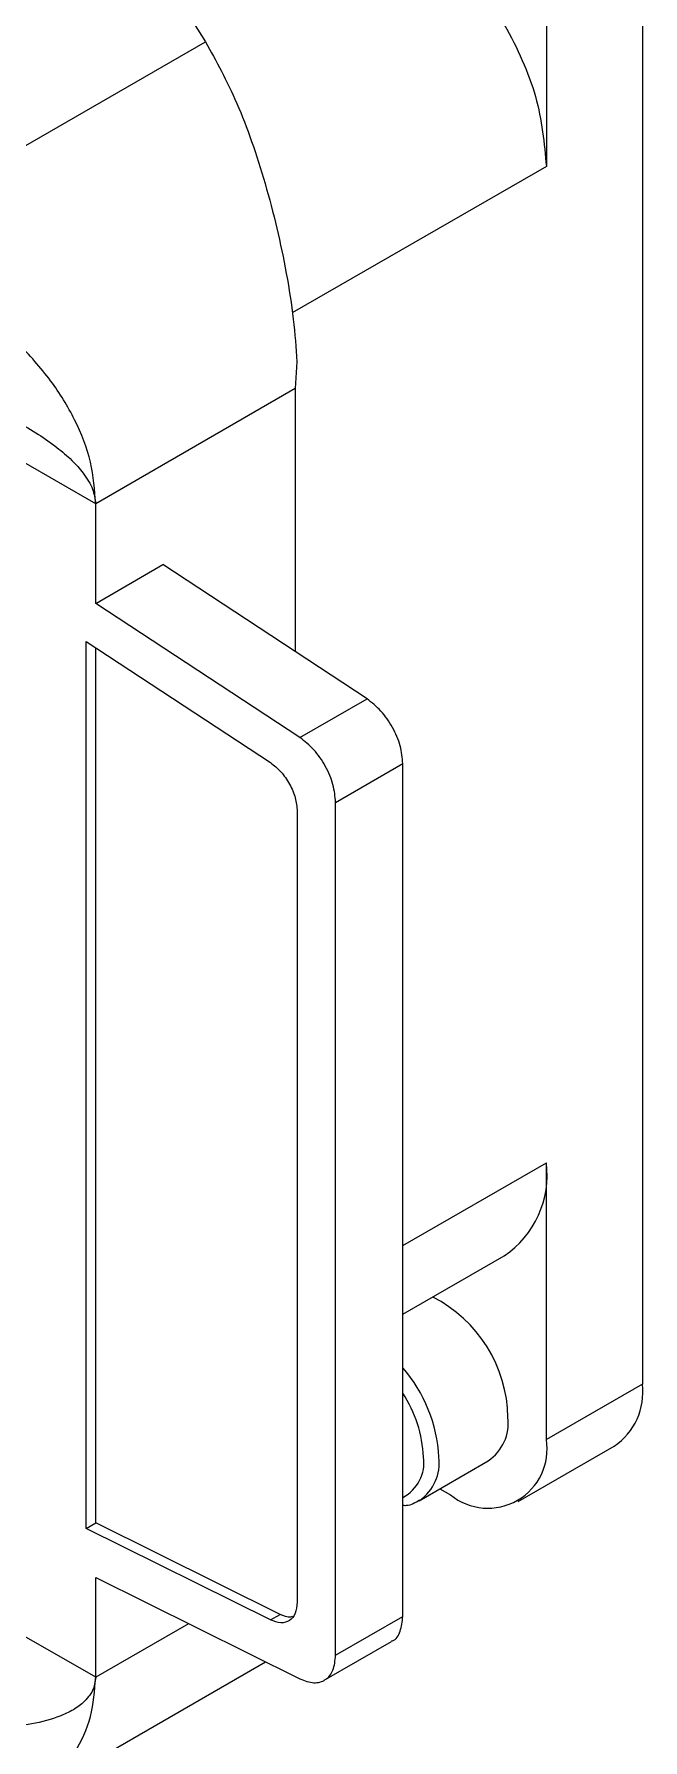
# Model space of a CAD drawing. Extents: x 4137 to 28680, y 2446 to 6814.
# Drawn here: x 24363 to 24391.2, y 6361.8 to 6441.1 of the extents above; entities that cross this region are included whole.
import ezdxf

# ---------------------------------------------------------------- set-up
doc = ezdxf.new("R2010")
doc.units = 0
doc.header["$LTSCALE"] = 0.5
doc.layers.get('0').update_dxf_attribs({"linetype": 'CONTINUOUS'})

msp = doc.modelspace()

# ---------------------------------------------------------------- linework, layer by layer
at = {"color": 7, "linetype": 'Continuous', "lineweight": 15}
for p, q in [((24363.16, 6453), (24370.906, 6440.714)), ((24363.16, 6453), (24370.906, 6440.714)), ((24363.16, 6453), (24370.906, 6440.714)), ((24363.16, 6453), (24370.906, 6440.714)), ((24391.185, 6450.363), (24391.185, 6378.344)), ((24391.185, 6450.363), (24391.185, 6378.344)), ((24391.185, 6450.363), (24391.185, 6378.344)), ((24391.185, 6450.363), (24391.185, 6378.344)), ((24386.73, 6447.791), (24386.73, 6434.93)), ((24386.73, 6447.791), (24386.73, 6434.93)), ((24386.73, 6447.791), (24386.73, 6434.93)), ((24386.73, 6447.791), (24386.73, 6434.93)), ((24354.053, 6430.984), (24370.906, 6440.714)), ((24354.053, 6430.984), (24370.906, 6440.714)), ((24354.053, 6430.984), (24370.906, 6440.714)), ((24354.053, 6430.984), (24370.906, 6440.714)), ((24375.153, 6425.845), (24375.077, 6424.604)), ((24375.153, 6425.845), (24375.077, 6424.604)), ((24375.153, 6425.845), (24375.077, 6424.604)), ((24375.153, 6425.845), (24375.077, 6424.604)), ((24375.077, 6424.604), (24365.811, 6419.254)), ((24375.077, 6424.604), (24365.811, 6419.254)), ((24375.077, 6424.604), (24365.811, 6419.254)), ((24375.077, 6424.604), (24365.811, 6419.254)), ((24375.077, 6424.604), (24375.077, 6412.379)), ((24375.077, 6424.604), (24375.077, 6412.379)), ((24375.077, 6424.604), (24375.077, 6412.379)), ((24375.077, 6424.604), (24375.077, 6412.379)), ((24365.811, 6419.254), (24362.388, 6421.23)), ((24365.811, 6419.254), (24362.388, 6421.23)), ((24365.811, 6419.254), (24362.388, 6421.23)), ((24365.811, 6419.254), (24362.388, 6421.23)), ((24365.811, 6414.625), (24365.811, 6419.254)), ((24365.811, 6414.625), (24365.811, 6419.254)), ((24365.811, 6414.625), (24365.811, 6419.254)), ((24365.811, 6414.625), (24365.811, 6419.254)), ((24365.811, 6414.625), (24368.929, 6416.425)), ((24365.811, 6414.625), (24368.929, 6416.425)), ((24365.811, 6414.625), (24368.929, 6416.425)), ((24365.811, 6414.625), (24368.929, 6416.425)), ((24378.408, 6410.187), (24368.929, 6416.425)), ((24378.408, 6410.187), (24368.929, 6416.425)), ((24378.408, 6410.187), (24368.929, 6416.425)), ((24378.408, 6410.187), (24368.929, 6416.425)), ((24375.29, 6408.387), (24365.811, 6414.625)), ((24375.29, 6408.387), (24365.811, 6414.625)), ((24375.29, 6408.387), (24365.811, 6414.625)), ((24375.29, 6408.387), (24365.811, 6414.625)), ((24365.365, 6412.855), (24373.922, 6407.224)), ((24365.365, 6371.64), (24365.365, 6412.855)), ((24365.365, 6412.855), (24373.922, 6407.224)), ((24365.365, 6371.64), (24365.365, 6412.855)), ((24365.365, 6412.855), (24373.922, 6407.224)), ((24365.365, 6371.64), (24365.365, 6412.855)), ((24365.365, 6412.855), (24373.922, 6407.224)), ((24365.365, 6371.64), (24365.365, 6412.855)), ((24365.811, 6371.897), (24365.811, 6412.562)), ((24365.811, 6371.897), (24365.811, 6412.562)), ((24365.811, 6371.897), (24365.811, 6412.562)), ((24365.811, 6371.897), (24365.811, 6412.562)), ((24375.29, 6408.387), (24378.408, 6410.187)), ((24375.29, 6408.387), (24378.408, 6410.187)), ((24375.29, 6408.387), (24378.408, 6410.187)), ((24375.29, 6408.387), (24378.408, 6410.187)), ((24376.948, 6405.377), (24380.066, 6407.177)), ((24376.948, 6405.377), (24380.066, 6407.177)), ((24376.948, 6405.377), (24380.066, 6407.177)), ((24376.948, 6405.377), (24380.066, 6407.177)), ((24380.066, 6367.545), (24380.066, 6407.177)), ((24380.066, 6367.545), (24380.066, 6407.177)), ((24380.066, 6367.545), (24380.066, 6407.177)), ((24380.066, 6367.545), (24380.066, 6407.177)), ((24375.166, 6404.967), (24375.166, 6368.212)), ((24375.166, 6404.967), (24375.166, 6368.212)), ((24375.166, 6404.967), (24375.166, 6368.212)), ((24375.166, 6404.967), (24375.166, 6368.212)), ((24376.948, 6365.745), (24376.948, 6405.377)), ((24376.948, 6365.745), (24376.948, 6405.377)), ((24376.948, 6365.745), (24376.948, 6405.377)), ((24376.948, 6365.745), (24376.948, 6405.377)), ((24386.73, 6375.772), (24386.73, 6388.633)), ((24386.73, 6375.772), (24386.73, 6388.633)), ((24386.73, 6375.772), (24386.73, 6388.633)), ((24386.73, 6375.772), (24386.73, 6388.633)), ((24380.066, 6381.589), (24384.772, 6384.306)), ((24380.066, 6381.589), (24384.772, 6384.306)), ((24380.066, 6381.589), (24384.772, 6384.306)), ((24380.066, 6381.589), (24384.772, 6384.306)), ((24391.185, 6378.344), (24386.73, 6375.772)), ((24391.185, 6378.344), (24386.73, 6375.772)), ((24391.185, 6378.344), (24386.73, 6375.772)), ((24391.185, 6378.344), (24386.73, 6375.772)), ((24385.425, 6372.888), (24389.88, 6375.459)), ((24385.425, 6372.888), (24389.88, 6375.459)), ((24385.425, 6372.888), (24389.88, 6375.459)), ((24385.425, 6372.888), (24389.88, 6375.459)), ((24380.827, 6372.93), (24384.034, 6374.782)), ((24380.827, 6372.93), (24384.034, 6374.782)), ((24380.827, 6372.93), (24384.034, 6374.782)), ((24380.827, 6372.93), (24384.034, 6374.782)), ((24381.784, 6373.483), (24382.275, 6373.2)), ((24381.784, 6373.483), (24382.275, 6373.2)), ((24381.784, 6373.483), (24382.275, 6373.2)), ((24381.784, 6373.483), (24382.275, 6373.2)), ((24365.365, 6371.64), (24365.811, 6371.897)), ((24365.365, 6371.64), (24365.811, 6371.897)), ((24365.365, 6371.64), (24365.811, 6371.897)), ((24365.365, 6371.64), (24365.811, 6371.897)), ((24373.922, 6367.39), (24365.365, 6371.64)), ((24373.922, 6367.39), (24365.365, 6371.64)), ((24373.922, 6367.39), (24365.365, 6371.64)), ((24373.922, 6367.39), (24365.365, 6371.64)), ((24374.368, 6367.648), (24365.811, 6371.897)), ((24374.368, 6367.648), (24365.811, 6371.897)), ((24374.368, 6367.648), (24365.811, 6371.897)), ((24374.368, 6367.648), (24365.811, 6371.897)), ((24365.811, 6369.356), (24375.29, 6364.649)), ((24365.811, 6364.726), (24365.811, 6369.356)), ((24365.811, 6369.356), (24375.29, 6364.649)), ((24365.811, 6364.726), (24365.811, 6369.356)), ((24365.811, 6369.356), (24375.29, 6364.649)), ((24365.811, 6364.726), (24365.811, 6369.356)), ((24365.811, 6369.356), (24375.29, 6364.649)), ((24365.811, 6364.726), (24365.811, 6369.356)), ((24373.922, 6367.39), (24374.368, 6367.648)), ((24373.922, 6367.39), (24374.368, 6367.648)), ((24373.922, 6367.39), (24374.368, 6367.648)), ((24373.922, 6367.39), (24374.368, 6367.648)), ((24376.948, 6365.745), (24380.066, 6367.545)), ((24376.948, 6365.745), (24380.066, 6367.545)), ((24376.948, 6365.745), (24380.066, 6367.545)), ((24376.948, 6365.745), (24380.066, 6367.545)), ((24365.811, 6364.726), (24362.388, 6366.702)), ((24365.811, 6364.726), (24362.388, 6366.702)), ((24365.811, 6364.726), (24362.388, 6366.702)), ((24365.811, 6364.726), (24362.388, 6366.702)), ((24376.421, 6364.588), (24379.548, 6366.393)), ((24376.421, 6364.588), (24379.548, 6366.393)), ((24376.421, 6364.588), (24379.548, 6366.393)), ((24376.421, 6364.588), (24379.548, 6366.393)), ((24362.36, 6358.898), (24373.694, 6365.441)), ((24362.36, 6358.898), (24373.694, 6365.441)), ((24362.36, 6358.898), (24373.694, 6365.441)), ((24362.36, 6358.898), (24373.694, 6365.441))]:
    msp.add_line(p, q, dxfattribs=at)
at = {"color": 8, "linetype": 'Continuous', "lineweight": 15}
for p, q in [((24386.73, 6434.93), (24374.936, 6428.122)), ((24386.73, 6434.93), (24374.936, 6428.122)), ((24386.73, 6434.93), (24374.936, 6428.122)), ((24386.73, 6434.93), (24374.936, 6428.122)), ((24380.066, 6384.786), (24386.73, 6388.633)), ((24380.066, 6384.786), (24386.73, 6388.633)), ((24380.066, 6384.786), (24386.73, 6388.633)), ((24380.066, 6384.786), (24386.73, 6388.633)), ((24370.122, 6367.215), (24365.811, 6364.726)), ((24370.122, 6367.215), (24365.811, 6364.726)), ((24370.122, 6367.215), (24365.811, 6364.726)), ((24370.122, 6367.215), (24365.811, 6364.726))]:
    msp.add_line(p, q, dxfattribs=at)
at = {"color": 7, "linetype": 'Continuous', "lineweight": 15}
for centre, radius, start, end in [((24382.23, 6388.062), 4.535, 304.08637, 7.22581), ((24382.23, 6388.062), 4.535, 304.08637, 7.22581), ((24382.23, 6388.062), 4.535, 304.08637, 7.22581), ((24382.23, 6388.062), 4.535, 304.08637, 7.22581), ((24378.552, 6376.692), 6.397, 0.97308, 63.00188), ((24378.552, 6376.692), 6.397, 0.97308, 63.00188), ((24378.552, 6376.692), 6.397, 0.97308, 63.00188), ((24378.552, 6376.692), 6.397, 0.97308, 63.00188), ((24388.172, 6377.97), 3.036, 304.23179, 7.08046), ((24388.172, 6377.97), 3.036, 304.23179, 7.08046), ((24388.172, 6377.97), 3.036, 304.23179, 7.08046), ((24388.172, 6377.97), 3.036, 304.23179, 7.08046), ((24382.843, 6376.537), 2.121, 304.16582, 7.14645), ((24382.843, 6376.537), 2.121, 304.16582, 7.14645), ((24382.843, 6376.537), 2.121, 304.16582, 7.14645), ((24382.843, 6376.537), 2.121, 304.16582, 7.14645), ((24384.014, 6375.332), 2.751, 230.79673, 9.21408), ((24384.014, 6375.332), 2.751, 230.79673, 9.21408), ((24384.014, 6375.332), 2.751, 230.79673, 9.21408), ((24384.014, 6375.332), 2.751, 230.79673, 9.21408)]:
    msp.add_arc(centre, radius, start, end, dxfattribs=at)
at = {"color": 8, "linetype": 'Continuous', "lineweight": 15}
for centre, radius, start, end in [((24374.854, 6374.593), 6.895, 2.96407, 40.90418), ((24374.854, 6374.593), 6.895, 2.96407, 40.90418), ((24374.854, 6374.593), 6.895, 2.96407, 40.90418), ((24374.854, 6374.593), 6.895, 2.96407, 40.90418), ((24375.154, 6374.692), 5.879, 2.50392, 33.33718), ((24375.154, 6374.692), 5.879, 2.50392, 33.33718), ((24375.154, 6374.692), 5.879, 2.50392, 33.33718), ((24375.154, 6374.692), 5.879, 2.50392, 33.33718), ((24379.239, 6374.692), 1.807, 297.2323, 8.17338), ((24379.239, 6374.692), 1.807, 297.2323, 8.17338), ((24379.239, 6374.692), 1.807, 297.2323, 8.17338), ((24379.239, 6374.692), 1.807, 297.2323, 8.17338), ((24379.625, 6374.688), 2.132, 305.1699, 7.04248), ((24379.625, 6374.688), 2.132, 305.1699, 7.04248), ((24379.625, 6374.688), 2.132, 305.1699, 7.04248), ((24379.625, 6374.688), 2.132, 305.1699, 7.04248)]:
    msp.add_arc(centre, radius, start, end, dxfattribs=at)
at = {"color": 7, "linetype": 'Continuous', "lineweight": 15}
for points, knots in [([(24381.496, 6445.335), (24381.872, 6445.055), (24383.115, 6444.128), (24384.875, 6441.557), (24386.43, 6438.144), (24386.63, 6436.002), (24386.73, 6434.93)], [0, 0, 0, 0, 0.12626, 0.417507, 0.708753, 1, 1, 1, 1]), ([(24381.496, 6445.335), (24381.872, 6445.055), (24383.115, 6444.128), (24384.875, 6441.557), (24386.43, 6438.144), (24386.63, 6436.002), (24386.73, 6434.93)], [0, 0, 0, 0, 0.12626, 0.417507, 0.708753, 1, 1, 1, 1]), ([(24381.496, 6445.335), (24381.872, 6445.055), (24383.115, 6444.128), (24384.875, 6441.557), (24386.43, 6438.144), (24386.63, 6436.002), (24386.73, 6434.93)], [0, 0, 0, 0, 0.12626, 0.417507, 0.708753, 1, 1, 1, 1]), ([(24381.496, 6445.335), (24381.872, 6445.055), (24383.115, 6444.128), (24384.875, 6441.557), (24386.43, 6438.144), (24386.63, 6436.002), (24386.73, 6434.93)], [0, 0, 0, 0, 0.12626, 0.417507, 0.708753, 1, 1, 1, 1]), ([(24370.906, 6440.714), (24371.401, 6439.822), (24372.39, 6438.039), (24373.727, 6434.203), (24374.572, 6430.644), (24375.011, 6427.812), (24375.106, 6426.498), (24375.154, 6425.845)], [0, 0, 0, 0, 0.249888, 0.499659, 0.749158, 0.875331, 1, 1, 1, 1]), ([(24370.906, 6440.714), (24371.401, 6439.822), (24372.39, 6438.039), (24373.727, 6434.203), (24374.572, 6430.644), (24375.011, 6427.812), (24375.106, 6426.498), (24375.154, 6425.845)], [0, 0, 0, 0, 0.249888, 0.499659, 0.749158, 0.875331, 1, 1, 1, 1]), ([(24370.906, 6440.714), (24371.401, 6439.822), (24372.39, 6438.039), (24373.727, 6434.203), (24374.572, 6430.644), (24375.011, 6427.812), (24375.106, 6426.498), (24375.154, 6425.845)], [0, 0, 0, 0, 0.249888, 0.499659, 0.749158, 0.875331, 1, 1, 1, 1]), ([(24370.906, 6440.714), (24371.401, 6439.822), (24372.39, 6438.039), (24373.727, 6434.203), (24374.572, 6430.644), (24375.011, 6427.812), (24375.106, 6426.498), (24375.154, 6425.845)], [0, 0, 0, 0, 0.249888, 0.499659, 0.749158, 0.875331, 1, 1, 1, 1]), ([(24365.811, 6419.254), (24365.763, 6419.895), (24365.667, 6421.191), (24364.911, 6423.146), (24363.951, 6424.708), (24362.998, 6425.88), (24362.116, 6426.796), (24361.057, 6427.72), (24359.789, 6428.633), (24358.486, 6429.394), (24357.13, 6430.035), (24355.687, 6430.588), (24354.625, 6430.846), (24354.053, 6430.984)], [0, 0, 0, 0, 0.123485, 0.2497094, 0.3705494, 0.4348736, 0.4998427, 0.5779277, 0.6613773, 0.7498939, 0.8190889, 0.9025817, 1, 1, 1, 1]), ([(24365.811, 6419.254), (24365.763, 6419.895), (24365.667, 6421.191), (24364.911, 6423.146), (24363.951, 6424.708), (24362.998, 6425.88), (24362.116, 6426.796), (24361.057, 6427.72), (24359.789, 6428.633), (24358.486, 6429.394), (24357.13, 6430.035), (24355.687, 6430.588), (24354.625, 6430.846), (24354.053, 6430.984)], [0, 0, 0, 0, 0.123485, 0.2497094, 0.3705494, 0.4348736, 0.4998427, 0.5779277, 0.6613773, 0.7498939, 0.8190889, 0.9025817, 1, 1, 1, 1]), ([(24365.811, 6419.254), (24365.763, 6419.895), (24365.667, 6421.191), (24364.911, 6423.146), (24363.951, 6424.708), (24362.998, 6425.88), (24362.116, 6426.796), (24361.057, 6427.72), (24359.789, 6428.633), (24358.486, 6429.394), (24357.13, 6430.035), (24355.687, 6430.588), (24354.625, 6430.846), (24354.053, 6430.984)], [0, 0, 0, 0, 0.123485, 0.2497094, 0.3705494, 0.4348736, 0.4998427, 0.5779277, 0.6613773, 0.7498939, 0.8190889, 0.9025817, 1, 1, 1, 1]), ([(24365.811, 6419.254), (24365.763, 6419.895), (24365.667, 6421.191), (24364.911, 6423.146), (24363.951, 6424.708), (24362.998, 6425.88), (24362.116, 6426.796), (24361.057, 6427.72), (24359.789, 6428.633), (24358.486, 6429.394), (24357.13, 6430.035), (24355.687, 6430.588), (24354.625, 6430.846), (24354.053, 6430.984)], [0, 0, 0, 0, 0.123485, 0.2497094, 0.3705494, 0.4348736, 0.4998427, 0.5779277, 0.6613773, 0.7498939, 0.8190889, 0.9025817, 1, 1, 1, 1]), ([(24354.604, 6425.724), (24355.366, 6425.549), (24356.849, 6425.208), (24359.005, 6424.501), (24360.767, 6423.775), (24362.139, 6423.09), (24363.136, 6422.505), (24363.989, 6421.906), (24364.695, 6421.305), (24365.266, 6420.659), (24365.71, 6419.967), (24365.779, 6419.481), (24365.811, 6419.254)], [0, 0, 0, 0, 0.17529, 0.341504, 0.50016, 0.591087, 0.674174, 0.750201, 0.816448, 0.875182, 0.941928, 1, 1, 1, 1]), ([(24354.604, 6425.724), (24355.366, 6425.549), (24356.849, 6425.208), (24359.005, 6424.501), (24360.767, 6423.775), (24362.139, 6423.09), (24363.136, 6422.505), (24363.989, 6421.906), (24364.695, 6421.305), (24365.266, 6420.659), (24365.71, 6419.967), (24365.779, 6419.481), (24365.811, 6419.254)], [0, 0, 0, 0, 0.17529, 0.341504, 0.50016, 0.591087, 0.674174, 0.750201, 0.816448, 0.875182, 0.941928, 1, 1, 1, 1]), ([(24354.604, 6425.724), (24355.366, 6425.549), (24356.849, 6425.208), (24359.005, 6424.501), (24360.767, 6423.775), (24362.139, 6423.09), (24363.136, 6422.505), (24363.989, 6421.906), (24364.695, 6421.305), (24365.266, 6420.659), (24365.71, 6419.967), (24365.779, 6419.481), (24365.811, 6419.254)], [0, 0, 0, 0, 0.17529, 0.341504, 0.50016, 0.591087, 0.674174, 0.750201, 0.816448, 0.875182, 0.941928, 1, 1, 1, 1]), ([(24354.604, 6425.724), (24355.366, 6425.549), (24356.849, 6425.208), (24359.005, 6424.501), (24360.767, 6423.775), (24362.139, 6423.09), (24363.136, 6422.505), (24363.989, 6421.906), (24364.695, 6421.305), (24365.266, 6420.659), (24365.71, 6419.967), (24365.779, 6419.481), (24365.811, 6419.254)], [0, 0, 0, 0, 0.17529, 0.341504, 0.50016, 0.591087, 0.674174, 0.750201, 0.816448, 0.875182, 0.941928, 1, 1, 1, 1]), ([(24380.066, 6407.177), (24380.041, 6407.449), (24379.993, 6407.993), (24379.615, 6408.871), (24379.071, 6409.666), (24378.629, 6410.013), (24378.408, 6410.187)], [0, 0, 0, 0, 0.25, 0.500001, 0.75, 1, 1, 1, 1]), ([(24380.066, 6407.177), (24380.041, 6407.449), (24379.993, 6407.993), (24379.615, 6408.871), (24379.071, 6409.666), (24378.629, 6410.013), (24378.408, 6410.187)], [0, 0, 0, 0, 0.25, 0.500001, 0.75, 1, 1, 1, 1]), ([(24380.066, 6407.177), (24380.041, 6407.449), (24379.993, 6407.993), (24379.615, 6408.871), (24379.071, 6409.666), (24378.629, 6410.013), (24378.408, 6410.187)], [0, 0, 0, 0, 0.25, 0.500001, 0.75, 1, 1, 1, 1]), ([(24380.066, 6407.177), (24380.041, 6407.449), (24379.993, 6407.993), (24379.615, 6408.871), (24379.071, 6409.666), (24378.629, 6410.013), (24378.408, 6410.187)], [0, 0, 0, 0, 0.25, 0.500001, 0.75, 1, 1, 1, 1]), ([(24376.948, 6405.377), (24376.923, 6405.649), (24376.874, 6406.193), (24376.497, 6407.071), (24375.953, 6407.866), (24375.511, 6408.213), (24375.29, 6408.387)], [0, 0, 0, 0, 0.25, 0.500001, 0.75, 1, 1, 1, 1]), ([(24376.948, 6405.377), (24376.923, 6405.649), (24376.874, 6406.193), (24376.497, 6407.071), (24375.953, 6407.866), (24375.511, 6408.213), (24375.29, 6408.387)], [0, 0, 0, 0, 0.25, 0.500001, 0.75, 1, 1, 1, 1]), ([(24376.948, 6405.377), (24376.923, 6405.649), (24376.874, 6406.193), (24376.497, 6407.071), (24375.953, 6407.866), (24375.511, 6408.213), (24375.29, 6408.387)], [0, 0, 0, 0, 0.25, 0.500001, 0.75, 1, 1, 1, 1]), ([(24376.948, 6405.377), (24376.923, 6405.649), (24376.874, 6406.193), (24376.497, 6407.071), (24375.953, 6407.866), (24375.511, 6408.213), (24375.29, 6408.387)], [0, 0, 0, 0, 0.25, 0.500001, 0.75, 1, 1, 1, 1]), ([(24373.922, 6407.224), (24374.088, 6407.094), (24374.419, 6406.833), (24374.827, 6406.237), (24375.111, 6405.578), (24375.147, 6405.171), (24375.166, 6404.967)], [0, 0, 0, 0, 0.249999, 0.499998, 0.749999, 1, 1, 1, 1]), ([(24373.922, 6407.224), (24374.088, 6407.094), (24374.419, 6406.833), (24374.827, 6406.237), (24375.111, 6405.578), (24375.147, 6405.171), (24375.166, 6404.967)], [0, 0, 0, 0, 0.249999, 0.499998, 0.749999, 1, 1, 1, 1]), ([(24373.922, 6407.224), (24374.088, 6407.094), (24374.419, 6406.833), (24374.827, 6406.237), (24375.111, 6405.578), (24375.147, 6405.171), (24375.166, 6404.967)], [0, 0, 0, 0, 0.249999, 0.499998, 0.749999, 1, 1, 1, 1]), ([(24373.922, 6407.224), (24374.088, 6407.094), (24374.419, 6406.833), (24374.827, 6406.237), (24375.111, 6405.578), (24375.147, 6405.171), (24375.166, 6404.967)], [0, 0, 0, 0, 0.249999, 0.499998, 0.749999, 1, 1, 1, 1]), ([(24380.066, 6372.718), (24380.125, 6372.714), (24380.414, 6372.698), (24380.653, 6372.85), (24380.843, 6372.971)], [0, 0, 0, 0, 0.2040057, 1, 1, 1, 1]), ([(24380.066, 6372.718), (24380.125, 6372.714), (24380.414, 6372.698), (24380.653, 6372.85), (24380.843, 6372.971)], [0, 0, 0, 0, 0.2040057, 1, 1, 1, 1]), ([(24380.066, 6372.718), (24380.125, 6372.714), (24380.414, 6372.698), (24380.653, 6372.85), (24380.843, 6372.971)], [0, 0, 0, 0, 0.2040057, 1, 1, 1, 1]), ([(24380.066, 6372.718), (24380.125, 6372.714), (24380.414, 6372.698), (24380.653, 6372.85), (24380.843, 6372.971)], [0, 0, 0, 0, 0.2040057, 1, 1, 1, 1]), ([(24375.166, 6368.212), (24375.147, 6368.03), (24375.111, 6367.664), (24374.827, 6367.333), (24374.419, 6367.207), (24374.088, 6367.329), (24373.922, 6367.39)], [0, 0, 0, 0, 0.249999, 0.5, 0.749999, 1, 1, 1, 1]), ([(24375.166, 6368.212), (24375.147, 6368.03), (24375.111, 6367.664), (24374.827, 6367.333), (24374.419, 6367.207), (24374.088, 6367.329), (24373.922, 6367.39)], [0, 0, 0, 0, 0.249999, 0.5, 0.749999, 1, 1, 1, 1]), ([(24375.166, 6368.212), (24375.147, 6368.03), (24375.111, 6367.664), (24374.827, 6367.333), (24374.419, 6367.207), (24374.088, 6367.329), (24373.922, 6367.39)], [0, 0, 0, 0, 0.249999, 0.5, 0.749999, 1, 1, 1, 1]), ([(24375.166, 6368.212), (24375.147, 6368.03), (24375.111, 6367.664), (24374.827, 6367.333), (24374.419, 6367.207), (24374.088, 6367.329), (24373.922, 6367.39)], [0, 0, 0, 0, 0.249999, 0.5, 0.749999, 1, 1, 1, 1]), ([(24374.946, 6367.542), (24374.915, 6367.531), (24374.752, 6367.477), (24374.539, 6367.571), (24374.368, 6367.648)], [0, 0, 0, 0, 0.1927974, 1, 1, 1, 1]), ([(24374.946, 6367.542), (24374.915, 6367.531), (24374.752, 6367.477), (24374.539, 6367.571), (24374.368, 6367.648)], [0, 0, 0, 0, 0.1927974, 1, 1, 1, 1]), ([(24374.946, 6367.542), (24374.915, 6367.531), (24374.752, 6367.477), (24374.539, 6367.571), (24374.368, 6367.648)], [0, 0, 0, 0, 0.1927974, 1, 1, 1, 1]), ([(24374.946, 6367.542), (24374.915, 6367.531), (24374.752, 6367.477), (24374.539, 6367.571), (24374.368, 6367.648)], [0, 0, 0, 0, 0.1927974, 1, 1, 1, 1]), ([(24379.538, 6366.404), (24379.554, 6366.408), (24379.752, 6366.457), (24379.984, 6366.834), (24380.038, 6367.308), (24380.066, 6367.545)], [0, 0, 0, 0, 0.044174, 0.522087, 1, 1, 1, 1]), ([(24379.538, 6366.404), (24379.554, 6366.408), (24379.752, 6366.457), (24379.984, 6366.834), (24380.038, 6367.308), (24380.066, 6367.545)], [0, 0, 0, 0, 0.044174, 0.522087, 1, 1, 1, 1]), ([(24379.538, 6366.404), (24379.554, 6366.408), (24379.752, 6366.457), (24379.984, 6366.834), (24380.038, 6367.308), (24380.066, 6367.545)], [0, 0, 0, 0, 0.044174, 0.522087, 1, 1, 1, 1]), ([(24379.538, 6366.404), (24379.554, 6366.408), (24379.752, 6366.457), (24379.984, 6366.834), (24380.038, 6367.308), (24380.066, 6367.545)], [0, 0, 0, 0, 0.044174, 0.522087, 1, 1, 1, 1]), ([(24375.29, 6364.649), (24375.511, 6364.567), (24375.953, 6364.405), (24376.497, 6364.572), (24376.874, 6365.014), (24376.923, 6365.501), (24376.948, 6365.745)], [0, 0, 0, 0, 0.25, 0.499999, 0.75, 1, 1, 1, 1]), ([(24375.29, 6364.649), (24375.511, 6364.567), (24375.953, 6364.405), (24376.497, 6364.572), (24376.874, 6365.014), (24376.923, 6365.501), (24376.948, 6365.745)], [0, 0, 0, 0, 0.25, 0.499999, 0.75, 1, 1, 1, 1]), ([(24375.29, 6364.649), (24375.511, 6364.567), (24375.953, 6364.405), (24376.497, 6364.572), (24376.874, 6365.014), (24376.923, 6365.501), (24376.948, 6365.745)], [0, 0, 0, 0, 0.25, 0.499999, 0.75, 1, 1, 1, 1]), ([(24375.29, 6364.649), (24375.511, 6364.567), (24375.953, 6364.405), (24376.497, 6364.572), (24376.874, 6365.014), (24376.923, 6365.501), (24376.948, 6365.745)], [0, 0, 0, 0, 0.25, 0.499999, 0.75, 1, 1, 1, 1]), ([(24354.053, 6357.937), (24354.789, 6357.813), (24356.257, 6357.566), (24358.436, 6357.625), (24360.439, 6358.011), (24362.256, 6358.759), (24363.751, 6359.814), (24364.911, 6361.212), (24365.667, 6362.85), (24365.763, 6364.105), (24365.811, 6364.726)], [0, 0, 0, 0, 0.125442, 0.250088, 0.382533, 0.500071, 0.629263, 0.750161, 0.876453, 1, 1, 1, 1]), ([(24354.053, 6357.937), (24354.789, 6357.813), (24356.257, 6357.566), (24358.436, 6357.625), (24360.439, 6358.011), (24362.256, 6358.759), (24363.751, 6359.814), (24364.911, 6361.212), (24365.667, 6362.85), (24365.763, 6364.105), (24365.811, 6364.726)], [0, 0, 0, 0, 0.125442, 0.250088, 0.382533, 0.500071, 0.629263, 0.750161, 0.876453, 1, 1, 1, 1]), ([(24354.053, 6357.937), (24354.789, 6357.813), (24356.257, 6357.566), (24358.436, 6357.625), (24360.439, 6358.011), (24362.256, 6358.759), (24363.751, 6359.814), (24364.911, 6361.212), (24365.667, 6362.85), (24365.763, 6364.105), (24365.811, 6364.726)], [0, 0, 0, 0, 0.125442, 0.250088, 0.382533, 0.500071, 0.629263, 0.750161, 0.876453, 1, 1, 1, 1]), ([(24354.053, 6357.937), (24354.789, 6357.813), (24356.257, 6357.566), (24358.436, 6357.625), (24360.439, 6358.011), (24362.256, 6358.759), (24363.751, 6359.814), (24364.911, 6361.212), (24365.667, 6362.85), (24365.763, 6364.105), (24365.811, 6364.726)], [0, 0, 0, 0, 0.125442, 0.250088, 0.382533, 0.500071, 0.629263, 0.750161, 0.876453, 1, 1, 1, 1]), ([(24365.811, 6364.726), (24365.78, 6364.512), (24365.734, 6364.181), (24365.483, 6363.811), (24365.177, 6363.482), (24364.693, 6363.145), (24363.85, 6362.778), (24362.625, 6362.481), (24360.611, 6362.295), (24357.904, 6362.368), (24355.731, 6362.761), (24354.604, 6362.965)], [0, 0, 0, 0, 0.05805, 0.090046, 0.125012, 0.183595, 0.250017, 0.366367, 0.49998, 0.740569, 1, 1, 1, 1]), ([(24365.811, 6364.726), (24365.78, 6364.512), (24365.734, 6364.181), (24365.483, 6363.811), (24365.177, 6363.482), (24364.693, 6363.145), (24363.85, 6362.778), (24362.625, 6362.481), (24360.611, 6362.295), (24357.904, 6362.368), (24355.731, 6362.761), (24354.604, 6362.965)], [0, 0, 0, 0, 0.05805, 0.090046, 0.125012, 0.183595, 0.250017, 0.366367, 0.49998, 0.740569, 1, 1, 1, 1]), ([(24365.811, 6364.726), (24365.78, 6364.512), (24365.734, 6364.181), (24365.483, 6363.811), (24365.177, 6363.482), (24364.693, 6363.145), (24363.85, 6362.778), (24362.625, 6362.481), (24360.611, 6362.295), (24357.904, 6362.368), (24355.731, 6362.761), (24354.604, 6362.965)], [0, 0, 0, 0, 0.05805, 0.090046, 0.125012, 0.183595, 0.250017, 0.366367, 0.49998, 0.740569, 1, 1, 1, 1]), ([(24365.811, 6364.726), (24365.78, 6364.512), (24365.734, 6364.181), (24365.483, 6363.811), (24365.177, 6363.482), (24364.693, 6363.145), (24363.85, 6362.778), (24362.625, 6362.481), (24360.611, 6362.295), (24357.904, 6362.368), (24355.731, 6362.761), (24354.604, 6362.965)], [0, 0, 0, 0, 0.05805, 0.090046, 0.125012, 0.183595, 0.250017, 0.366367, 0.49998, 0.740569, 1, 1, 1, 1])]:
    msp.add_open_spline(points, degree=3, knots=knots, dxfattribs=at)

doc.saveas('drawing.dxf')
